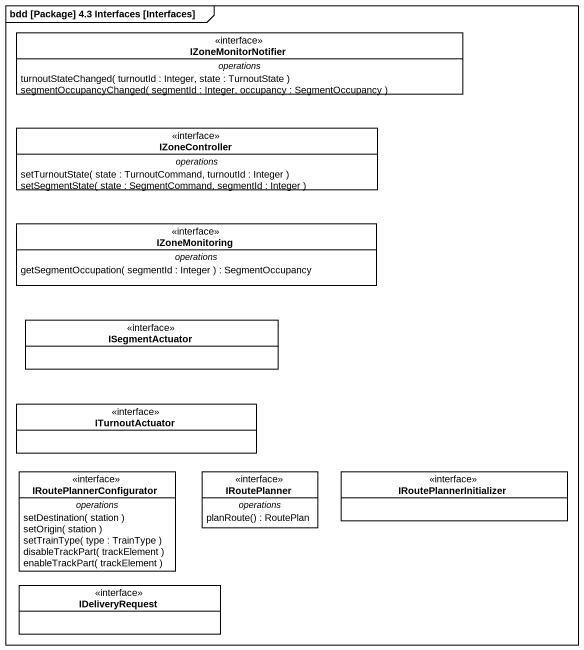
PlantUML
@startuml
mainframe bdd [Package] 4.3 Interfaces [Interfaces]
hide circle
hide empty members
interface IZoneMonitorNotifier {
  -- operations --
  turnoutStateChanged( turnoutId : Integer, state : TurnoutState )
  segmentOccupancyChanged( segmentId : Integer, occupancy : SegmentOccupancy )
}
interface IZoneController {
  -- operations --
  setTurnoutState( state : TurnoutCommand, turnoutId : Integer )
  setSegmentState( state : SegmentCommand, segmentId : Integer )
}
interface IZoneMonitoring {
  -- operations --
  getSegmentOccupation( segmentId : Integer ) : SegmentOccupancy
}
interface ISegmentActuator
interface ITurnoutActuator
interface IRoutePlannerConfigurator {
  -- operations --
  setDestination( station )
  setOrigin( station )
  setTrainType( type : TrainType )
  disableTrackPart( trackElement )
  enableTrackPart( trackElement )
}
interface IRoutePlanner {
  -- operations --
  planRoute() : RoutePlan
}
interface IRoutePlannerInitializer
interface IDeliveryRequest
@enduml
